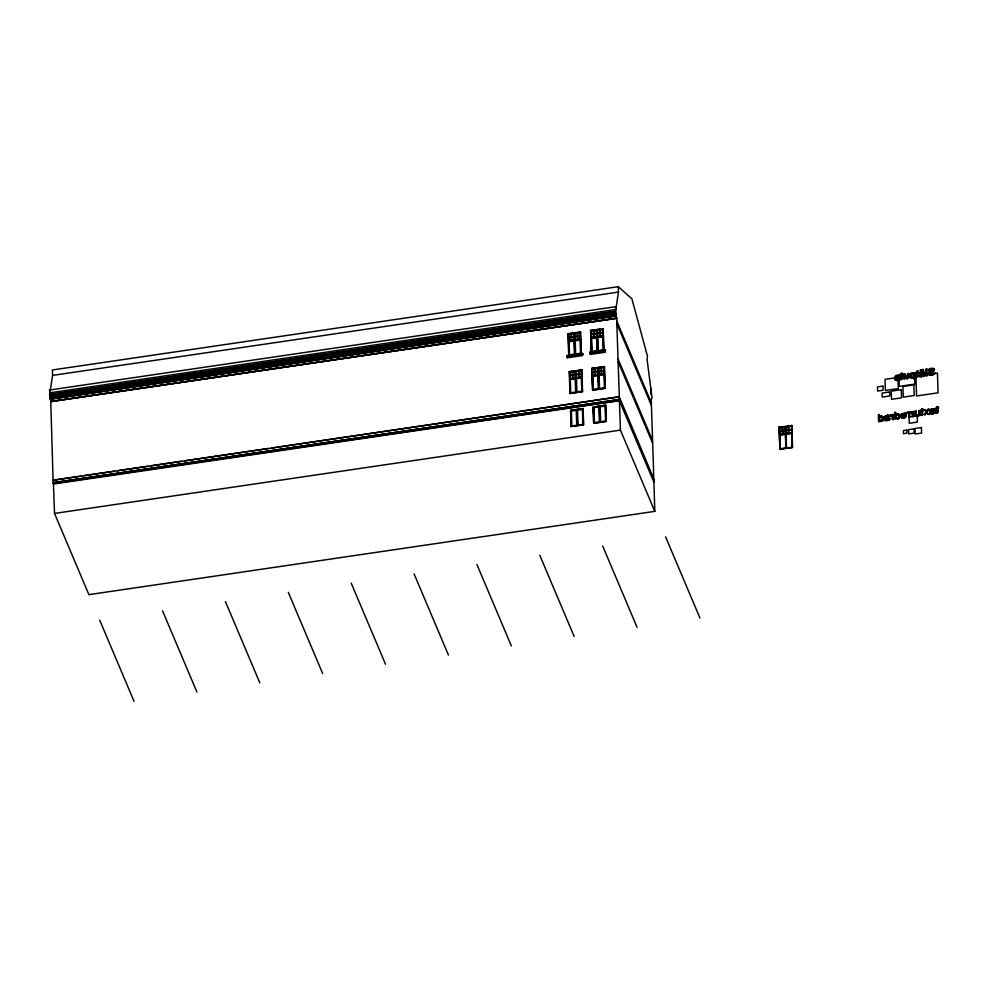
<?xml version="1.0" encoding="UTF-8"?>
<svg xmlns="http://www.w3.org/2000/svg" width="988" height="988" viewBox="0 0 988 988"><rect width="100%" height="100%" fill="white"/><g stroke="black" fill="none" stroke-linecap="round" stroke-linejoin="round"><path stroke-width="1.48" d="M653.933 482.23L619.328 400.461L619.056 396.806L53.093 480.304L50.759 401.4L49.585 394.842L52.586 375.391L52.413 369.969L618.303 286.668L631.912 298.858L647.473 356.273L647.128 359.768L652.043 397.917L651.092 399.671M902.254 378.787L902.155 375.168L902.909 375.131L902.093 373.217L900.154 374.835L901.142 375.391L901.241 378.305M918.013 376.465L917.901 372.846L918.655 372.809L917.84 370.895L915.913 372.513L916.889 373.069L916.988 375.983M937.945 411.453L937.377 413.07L935.858 413.256L936.389 412.601M884.816 417.554L884.927 416.516M900.834 415.269C900.204 418.134 911.442 413.392 900.846 416.158M929.794 411.675L929.794 411.008M906.181 416.269L906.255 414.478M935.278 410.798L935.142 412.008M901.204 378.231L900.192 379.911L900.142 379.157M916.963 375.922L915.888 376.848L916.691 377.552M936.908 412.144L936.834 408.81L935.821 408.18L936.809 408.106L935.821 408.18M910.973 374.835L911.06 376.589M910.936 375.736L912.295 373.625M882.272 420.135L882.123 417.171M918.766 414.577L918.667 410.699L919.754 410.613L919.865 413.923M883.42 417.344L883.124 420.48A2.174 1.791 -22.9 0 1 881.901 421.333L880.407 421.357M909.911 376.477L909.948 374.736M909.849 375.897L910.393 373.847A2.186 1.791 -22.9 0 1 911.615 372.995L912.183 372.933M908.639 377.725L908.602 373.513L907.552 373.674L907.132 378.182A1.692 1.383 -22.9 0 1 905.786 378.243L905.354 377.984M654.081 479.538L619.328 396.941L616.648 318.099L615.487 311.541L618.488 292.078L618.303 286.668M899.451 376.206L897.512 377.972M929.733 375.329L928.893 374.823A2.223 1.828 -22.9 0 1 928.362 373.699L928.473 372.982M928.387 373.76L928.844 372.414M895.005 379.812L895.276 378.034M894.819 379.207L898.178 376.737M895.832 379.071L897.215 379.75M933.746 373.081L934.821 372.476L934.636 373.538M934.438 369.598L933.895 370.969L931.894 371.896M898.574 379.034L899.698 378.453L898.623 378.54M931.561 371.056L933.339 370.179L933.252 369.302M905.107 416.294L905.23 415.429M934.068 412.021L934.191 411.169L929.77 411.601M888.842 419.196L887.57 417.961M923.125 374.254L923.434 375.687M889.879 418.257L889.435 419.875M889.978 418.727L888.817 420.258L887.409 420.468M924.682 375.551L924.78 374.86M898.858 375.317L896.202 375.304L894.943 376.897L896.264 376.095M929.943 372.698L929.597 374.156M929.819 411.07L931.301 408.896L934.068 408.785M919.754 372.723L919.754 377.021L921.718 376.7M919.68 373.229L920.952 371.661L923.842 371.611L924.583 372.686L923.372 372.414M906.292 415.664L905.947 416.763M904.094 413.527L905.23 414.799L901.896 415.219L902.427 414.046M901.921 415.281L902.909 413.7L904.625 413.787M930.881 411.02L931.869 409.44L933.549 409.464C936.266 411.132 928.856 412.021 931.388 409.785M887.224 415.985L885.977 416.454L885.853 417.554L887.928 417.368M934.759 372.982L934.376 373.983M902.229 378.725L900.908 379.8M917.976 376.403L915.938 377.589M921.1 415.479L922.804 414.367M922.249 415.293L922.73 410.81L923.484 410.773L922.669 408.847L920.705 410.403L921.693 410.329M619.056 396.806L271.539 448.033M928.942 369.327L928.485 370.71L929.523 370.562A1.531 1.26 -22.9 0 1 930.684 369.191L932.907 369.08M897.215 419.011L898.265 418.924A2.174 1.791 -22.9 0 0 899.488 418.072L899.907 417.121M899.747 417.665L899.957 415.442M936.871 412.082L936.081 412.564M882.506 419.431L881.21 420.703M898.87 417.022L897.586 418.295L895.955 417.652L896.598 414.688L898.845 415.392M898.635 417.726L898.808 415.331M918.247 415.219L918.741 414.503M935.105 411.947L934.895 412.502A2.544 2.087 -22.9 0 1 933.685 413.589L933.104 413.725M884.952 416.59L885.717 415.627M908.614 377.651L907.676 378.799L904.996 378.478L903.983 379.269L903.81 374.217L904.885 374.131L903.81 374.217M919.742 414.688L918.803 415.837L916.543 415.787M919.42 415.392L919.729 410.551M905.082 416.22L904.218 417.282L902.526 417.319M933.709 412.614L934.043 411.959M605.693 405.204L593.146 407.007L593.64 423.247L606.311 421.53L605.693 405.204L593.208 407.142L593.739 423.383M926.546 411.391L927.744 409.365C931.795 408.266 923.385 413.243 929.399 414.268L928.115 414.466L926.559 412.626L925.188 414.886C921.211 415.874 929.597 410.749 923.879 409.934L925.176 409.748L926.522 411.317M928.708 369.796L929.3 368.969M589.577 352.926L605.236 350.95M901.217 414.305L901.871 413.453M924.645 375.489L923.644 376.465L921.199 376.502M898.537 378.96L897.19 379.676M888.323 418.122L885.853 418.146L885.915 419.332L888.805 419.122M933.092 373.97L933.561 373.353M896.067 376.416L898.438 376.342M934.352 373.909L932.968 375.02L929.708 375.267M901.513 413.873L905.107 413.046M936.216 413.256L937.785 412.712M928.868 372.476L931.585 371.13M879.999 420.468L879.505 417.665L881.679 416.936M879.53 417.739L880.259 417.171M895.906 415.331L897.437 414.491M918.581 414.96L918.223 415.145A1.692 1.383 -22.9 0 1 916.889 415.207M931.956 413.169L933.672 412.552M566.791 355.927L583.006 353.902L567.31 356.668M910.294 377.342L910.998 378.009A2.272 1.877 -22.9 0 0 912.43 378.219C915.333 375.588 912.677 380.701 915.135 379.651L914.876 372.6L913.888 373.415L912.628 372.846M913.295 377.972L914.024 377.478M885.409 415.936L887.138 415.293M879.481 416.862L881.617 416.146M896.61 414.021L895.881 414.515L898.463 413.811M923.397 375.613L922.002 375.983M933.055 373.909L930.634 374.551M929.424 372.031L930.844 371.377M929.98 372.772L931.931 371.97M929.77 368.734L933.981 368.623M896.165 378.602L897.536 378.034M566.927 355.89L567.532 355.606L566.779 355.557L567.186 356.582L582.772 354.284L567.186 356.582M589.552 352.555L605.619 350.184L605.002 350.085L605.409 350.95L589.824 353.247M931.326 408.97L933.586 408.637M904.736 417.85L902.637 418.22L900.945 416.874L902.044 416.714L900.945 416.874M896.832 377.293L897.697 376.959M911.035 376.514L911.862 377.465L913.245 377.157M912.467 377.502L913.986 376.663L913.505 373.872M571.101 426.717L570.508 410.341L583.081 408.489L583.686 424.865L571.163 426.371M606.089 421.419L605.533 405.549L599.617 406.414L600.148 422.222L606.237 421.209M932.474 413.157L933.141 412.947M931.894 409.501L933.574 409.526M880.234 416.442L881.111 416.183M888.002 420.419L888.78 420.196M917.914 416.01L918.778 415.763M930.288 368.475L933.623 368.388M923.41 372.476L922.039 372.13L920.705 373.168L922.767 373.563M921.248 372.402L922.063 372.192M931.462 374.514L932.339 374.291M891.917 415.059L890.213 414.812L890.237 415.713L891.287 415.615M911.788 412.725L910.38 412.749L910.85 411.798M897.203 380.392L898.277 380.207M890.707 414.762L890.262 415.775M907.663 413.206C905.947 414.058 906.453 411.564 907.91 412.441M932.499 413.861L933.141 413.799M932.264 375.255L930.844 375.477M52.586 375.391L618.488 292.078M49.845 394.434L615.734 311.134M49.585 394.842L615.487 311.541M49.622 395.706L615.512 312.406M49.845 396.25L615.746 312.949M49.857 396.682L615.759 313.381M50.092 397.225L615.993 313.925M50.129 398.522L616.03 315.221M50.302 398.93L616.203 315.629M616.216 315.851L50.314 399.152L616.265 315.987M50.759 401.4L616.648 318.099M567.939 333.783L580.611 332.141L567.939 333.783L568.742 355.643L581.327 353.79L580.524 331.931M590.577 330.449L603.236 328.806L590.577 330.449L591.38 352.197M567.396 355.519L582.488 353.296M590.034 352.185L605.125 349.962M590.046 353.259L590.108 354.457L605.199 352.234L605.311 350.098L589.713 352.395L589.737 353.049L605.409 350.95M567.445 357.718L567.248 356.433L567.445 357.718L568.73 357.607L582.562 355.569L582.525 354.433M569.199 371.686L581.858 370.031L569.199 371.686L570.002 393.545L582.574 391.693L581.771 369.833M591.837 368.351L604.495 366.696L591.837 368.351L592.639 390.087M570.002 393.422L582.5 391.483M592.553 390.001L605.125 388.148M53.426 480.131L80.88 476.093M83.931 475.648L114.435 471.153M117.486 470.708L147.99 466.213M151.041 465.768L181.545 461.273M184.595 460.828L268.489 448.478M53.154 480.106L53.241 482.712L619.143 399.411M53.241 482.712L619.229 399.609M53.327 482.91L619.241 399.93M53.34 483.231L619.328 400.14M53.426 483.441L619.328 400.461M53.55 484.034L619.451 400.733L620.427 430.126L654.797 511.352L88.895 594.653L54.525 513.427L53.438 483.762M570.57 410.477L583.142 408.624M920.31 369.858L921.347 369.784L921.384 370.759L920.359 370.908L920.334 369.932M901.068 373.427L902.093 373.217M916.827 371.118L917.864 370.957M923.533 370.451L922.496 370.599L922.434 369.549L923.496 369.463L923.496 370.377M900.154 374.835L901.118 374.687M915.913 372.513L916.864 372.377M902.155 374.538L902.884 374.427M907.577 373.736L908.627 373.588L908.738 376.885M913.863 372.809L914.9 372.661M917.914 372.217L918.605 372.044M923.521 372.846L924.546 372.624M54.525 513.427L620.427 430.126M779.038 427.075L791.845 425.766L792.561 447.428L779.989 449.281L779.038 427.075L779.989 449.281M779.26 427.619L791.845 425.766M779.767 435.004L785.67 434.127L786.139 448.157L780.224 449.021L779.631 427.73L785.435 426.927L785.67 433.917L779.754 434.782M791.598 426.026L785.682 426.89L785.917 433.88L791.833 433.003M785.435 433.683L779.853 434.387L782.607 434.201L782.496 427.31L785.164 426.915L785.472 433.781L782.718 433.967M791.586 432.769L786.016 433.485L788.77 433.3C785.719 424.544 794.167 422.703 791.635 432.868L788.881 433.065M880.432 421.419L878.591 421.678L878.369 414.701L879.406 414.54L879.505 416.924M936.809 408.106L936.735 406.784L937.785 406.624L937.847 407.958L938.575 407.846L937.847 407.958M936.772 406.846L937.81 406.698M779.828 431.348L785.361 430.373M785.905 430.237L791.524 429.459M891.88 414.985L893.288 414.515L893.448 419.567L892.411 419.715L891.621 415.627M908.614 412.255L909.652 412.107L908.256 412.576M912.356 411.638C914.147 411.07 912.035 412.848 910.825 411.737M914.962 411.317L916 411.169L914.962 411.317L915.135 416.368L916.123 415.516L917 416.022M779.791 431.25L785.361 430.533L782.694 430.929M892.25 414.664L893.288 414.515M919.754 410.613L918.667 410.699M922.73 410.181L923.459 410.069M927.781 409.44L929.066 409.242M889.743 416.479L888.657 416.566L889.743 416.479L889.484 415.763M929.807 411.885L934.191 411.169M930.807 413.762L929.906 412.614L931.178 412.885M929.93 412.675L931.029 412.515M791.833 433.226L785.929 434.09L786.386 448.12L792.302 447.243L791.61 425.223M785.485 434.325L785.942 448.021L785.448 434.214L779.865 434.93M909.627 412.033L909.825 417.146L908.762 417.232L908.639 413.663L907.243 413.145M913.394 411.477L913.591 416.603L912.554 416.751L911.763 412.663M779.754 448.737L792.561 447.428M921.52 415.503C919.606 416.22 924.546 410.835 920.73 411.107L920.705 410.403M921.409 374.242L923.15 374.329M922.434 374.23L920.693 374.353L921.1 375.798M921.187 373.612L923.879 373.736M887.199 415.923L888.57 416.281M932.302 368.956L930.659 369.129A1.531 1.26 -22.9 0 0 929.498 370.488L929.523 370.562M887.113 415.219L888.212 415.232M912.159 372.871L913.097 372.982M897.709 419.06L895.98 418.517L894.967 419.27L894.733 412.292L895.795 412.206L895.881 414.515M922.545 376.02L921.075 375.736M931.561 413.898L932.524 413.935M903.538 418.122L901.822 417.949M896.215 380.417L897.228 380.454M912.257 373.563L913.53 373.933M881.037 416.825L882.148 417.232M887.434 420.53L884.89 420.752L884.791 417.492M887.903 417.294L888.545 417.405M881.592 416.084L882.902 416.64M929.992 374.403L930.671 374.625M888.187 415.158L889.015 415.405M891.262 415.54L892.263 416.072M931.993 413.243L931.141 412.823M907.478 412.28L908.281 412.638M880.814 420.777L879.975 420.394M930.782 413.688L931.585 413.96M898.129 375.045L899.315 375.712M896.252 380.479L894.98 379.75M904.6 412.836L906.107 414.046M923.854 373.662L924.57 374.193M934.043 408.723L934.809 409.365M898.87 413.91L899.982 415.503M902.563 417.393L902.044 416.714M905.391 378.046L904.847 374.069M916.506 415.084L915.975 411.107M934.45 408.97L935.241 410.279M882.877 416.566L883.457 417.405M910.319 377.404L909.886 376.403M924.533 374.119L924.817 374.934M651.228 399.757L653.488 467.867M934.203 368.857L934.475 369.66M925.176 409.748L923.879 409.934M922.669 408.847L921.619 409.007M902.884 375.057L902.859 374.366M788.461 426.433L785.793 426.828L786.102 433.683M788.844 429.854C797.44 428.669 779.73 430.78 788.856 430.015M792.018 446.909L791.561 433.213L786.028 434.028L786.485 447.725M782.508 430.953L779.828 431.188M782.607 434.201L782.298 427.335L779.631 427.73M780.322 448.626L779.915 435.029M616.808 321.149L651.178 402.375M616.895 323.854L651.277 405.092M618.068 359.052L652.438 440.278M618.155 361.756L652.525 442.982M589.885 353.099L589.799 352.605M665.566 536.805L699.949 618.031M602.692 546.055L637.062 627.281M539.819 555.318L574.189 636.544M476.932 564.568L511.315 645.794M414.058 573.818L448.429 655.056M351.185 583.081L385.555 664.307M288.298 592.331L322.681 673.569M225.425 601.593L259.807 682.819M162.551 610.843L196.921 692.069M99.677 620.106L134.047 701.332M899.278 375.65L899.488 376.267M654.093 479.97L654.007 482.107M653.5 468.238L653.698 478.167M935.204 410.218L935.303 410.86M938.551 407.772L937.97 411.527M788.696 426.507L788.967 433.263M785.213 427.014L785.472 433.781M782.533 427.409L782.805 434.177M779.68 427.829L779.94 434.596M650.709 388.198L650.919 394.261M653.92 481.909L654.797 511.352M603.149 328.596L603.964 350.456M604.409 366.499L605.212 388.358L592.639 390.211L591.923 368.549M603.705 350.283L603.236 336.253L597.32 337.13L597.789 351.148M604.952 388.173L604.495 374.156L598.58 375.02L599.049 389.05M597.542 351.185L597.073 337.167L591.157 338.032L591.627 352.061M598.79 389.087L598.333 375.057L592.417 375.934L592.886 389.951M590.663 330.659L591.38 352.308M581.067 353.618L580.598 339.588L574.695 340.465L575.152 354.482M582.327 391.507L581.858 377.49L575.942 378.355L576.412 392.384M574.905 354.519L574.436 340.502L568.532 341.366L568.989 355.384M576.165 392.421L575.695 378.392L569.78 379.269L570.249 393.286M905.91 416.701A2.544 2.087 -22.9 0 1 904.699 417.776M912.393 378.157A2.272 1.877 -22.9 0 1 910.973 377.947M899.673 378.392A1.865 1.531 -22.9 0 1 898.253 380.133M582.846 353.185L582.846 353.185M615.302 306.749L49.4 390.05L50.079 392.779L615.981 309.466L615.302 306.749M616.66 318.309L50.771 401.61L616.66 318.309M574.201 333.302L568.285 334.166L568.52 341.156L574.436 340.28L574.201 333.302M580.364 332.388L574.448 333.265L574.683 340.243L580.598 339.378L580.364 332.388M596.838 329.967L590.923 330.832L591.157 337.822L597.061 336.945L596.838 329.967M603.001 329.053L597.085 329.93L597.32 336.908L603.223 336.044L603.001 329.053M571.126 334.179L568.804 334.524L568.903 337.476L571.225 337.13L571.126 334.179M573.707 333.808L571.385 334.154L571.484 337.093L573.806 336.76L573.707 333.808M577.288 333.277L574.967 333.623L575.065 336.575L577.387 336.229L577.288 333.277M579.87 332.894L577.548 333.24L577.647 336.192L579.968 335.846L579.87 332.894M593.763 330.856L591.442 331.19L591.54 334.142L593.862 333.808L593.763 330.856M596.344 330.474L594.023 330.819L594.121 333.771L596.443 333.425L596.344 330.474M599.926 329.943L597.604 330.288L597.703 333.24L600.025 332.894L599.926 329.943M602.507 329.572L600.185 329.906L600.284 332.857L602.606 332.511L602.507 329.572M571.237 337.353L568.915 337.698L569.014 340.65L571.336 340.304L571.237 337.353M573.818 336.97L571.484 337.316L571.583 340.267L573.917 339.921L573.818 336.97M577.4 336.439L575.078 336.785L575.164 339.736L577.498 339.39L577.4 336.439M579.981 336.068L577.647 336.402L577.745 339.353L580.08 339.02L579.981 336.068M593.874 334.018L591.54 334.364L591.639 337.316L593.973 336.97L593.874 334.018M596.456 333.635L594.121 333.981L594.22 336.933L596.554 336.587L596.456 333.635M600.037 333.117L597.703 333.45L597.802 336.402L600.136 336.068L600.037 333.117M602.618 332.734L600.284 333.079L600.383 336.031L602.705 335.685L602.618 332.734M573.954 341.008L569.039 341.725L569.483 354.877L574.386 354.161L573.954 341.008M580.117 340.094L575.201 340.823L575.646 353.976L580.549 353.259L580.117 340.094M596.579 337.674L591.676 338.39L592.121 351.555L597.024 350.826L596.579 337.674M602.742 336.772L597.839 337.488L598.283 350.641L603.186 349.925L602.742 336.772M575.461 371.192L569.545 372.068L569.78 379.046L575.683 378.182L575.461 371.192M581.623 370.29L575.708 371.155L575.942 378.145L581.846 377.268L581.623 370.29M598.086 367.857L592.183 368.734L592.417 375.712L598.32 374.847L598.086 367.857M604.248 366.956L598.345 367.82L598.58 374.81L604.483 373.933L604.248 366.956M572.385 372.081L570.064 372.427L570.162 375.378L572.484 375.032L572.385 372.081M574.967 371.698L572.645 372.044L572.744 374.995L575.065 374.65L574.967 371.698M578.548 371.179L576.226 371.513L576.325 374.464L578.647 374.119L578.548 371.179M581.129 370.796L578.807 371.142L578.906 374.082L581.228 373.748L581.129 370.796M595.023 368.746L592.701 369.092L592.8 372.044L595.122 371.698L595.023 368.746M597.604 368.363L595.282 368.709L595.369 371.661L597.703 371.315L597.604 368.363M601.186 367.845L598.864 368.178L598.963 371.13L601.284 370.796L601.186 367.845M603.767 367.462L601.433 367.808L601.531 370.759L603.866 370.414L603.767 367.462M572.497 375.242L570.162 375.588L570.261 378.54L572.595 378.194L572.497 375.242M575.078 374.872L572.744 375.205L572.842 378.157L575.164 377.824L575.078 374.872M578.659 374.341L576.325 374.687L576.424 377.638L578.758 377.293L578.659 374.341M581.228 373.958L578.906 374.304L579.005 377.255L581.327 376.91L581.228 373.958M595.134 371.92L592.8 372.254L592.899 375.205L595.233 374.872L595.134 371.92M597.703 371.537L595.381 371.883L595.48 374.835L597.802 374.489L597.703 371.537M601.297 371.006L598.963 371.352L599.061 374.304L601.396 373.958L601.297 371.006M603.866 370.624L601.544 370.969L601.643 373.921L603.964 373.575L603.866 370.624M575.201 378.898L570.298 379.627L570.743 392.779L575.646 392.051L575.201 378.898M581.364 377.996L576.461 378.713L576.906 391.866L581.809 391.149L581.364 377.996M597.839 375.564L592.936 376.292L593.368 389.445L598.283 388.729L597.839 375.564M604.001 374.662L599.099 375.378L599.531 388.543L604.446 387.815L604.001 374.662M576.733 409.785L570.829 410.65L571.348 426.458L577.264 425.593L576.733 409.785M582.895 408.884L576.992 409.748L577.511 425.556L583.426 424.692L582.895 408.884M599.37 406.451L593.467 407.328L593.986 423.136L599.901 422.259L599.37 406.451M576.251 410.292L571.348 411.02L571.842 425.952L576.745 425.235L576.251 410.292M582.414 409.39L577.511 410.106L578.005 425.05L582.908 424.321L582.414 409.39M598.889 406.957L593.973 407.686L594.48 422.629L599.383 421.901L598.889 406.957M605.051 406.056L600.136 406.772L600.642 421.715L605.545 420.999L605.051 406.056M926.868 368.956L925.793 369.043L926.065 376.095L927.102 375.934L926.868 368.956M914.518 374.563L898.919 376.86L899.241 386.382L914.826 384.085L914.518 374.563M897.981 377.428L885.026 379.33L885.396 390.482L898.351 388.58L897.981 377.428M937.439 373.217L915.925 376.379L916.58 395.978L938.081 392.804L937.439 373.217M882.902 386.135L877.492 386.926L877.628 391.038L883.037 390.248L882.902 386.135M913.875 384.9L902.933 386.518L903.291 397.127L914.233 395.509L913.875 384.9M901.291 389.692L891.238 391.174L891.509 399.3L901.562 397.818L901.291 389.692M889.62 391.964L882.099 393.076L882.235 397.09L889.756 395.978L889.62 391.964M917.21 415.8L909.034 416.998L909.244 423.284L917.42 422.074L917.21 415.8M921.409 427.545L914.987 428.496L915.172 434.016L921.594 433.065L921.409 427.545M914.061 428.866L908.528 429.681L908.676 433.905L914.209 433.09L914.061 428.866M906.786 430.076L903.39 430.57L903.489 433.72L906.885 433.213L906.786 430.076"/></g></svg>
